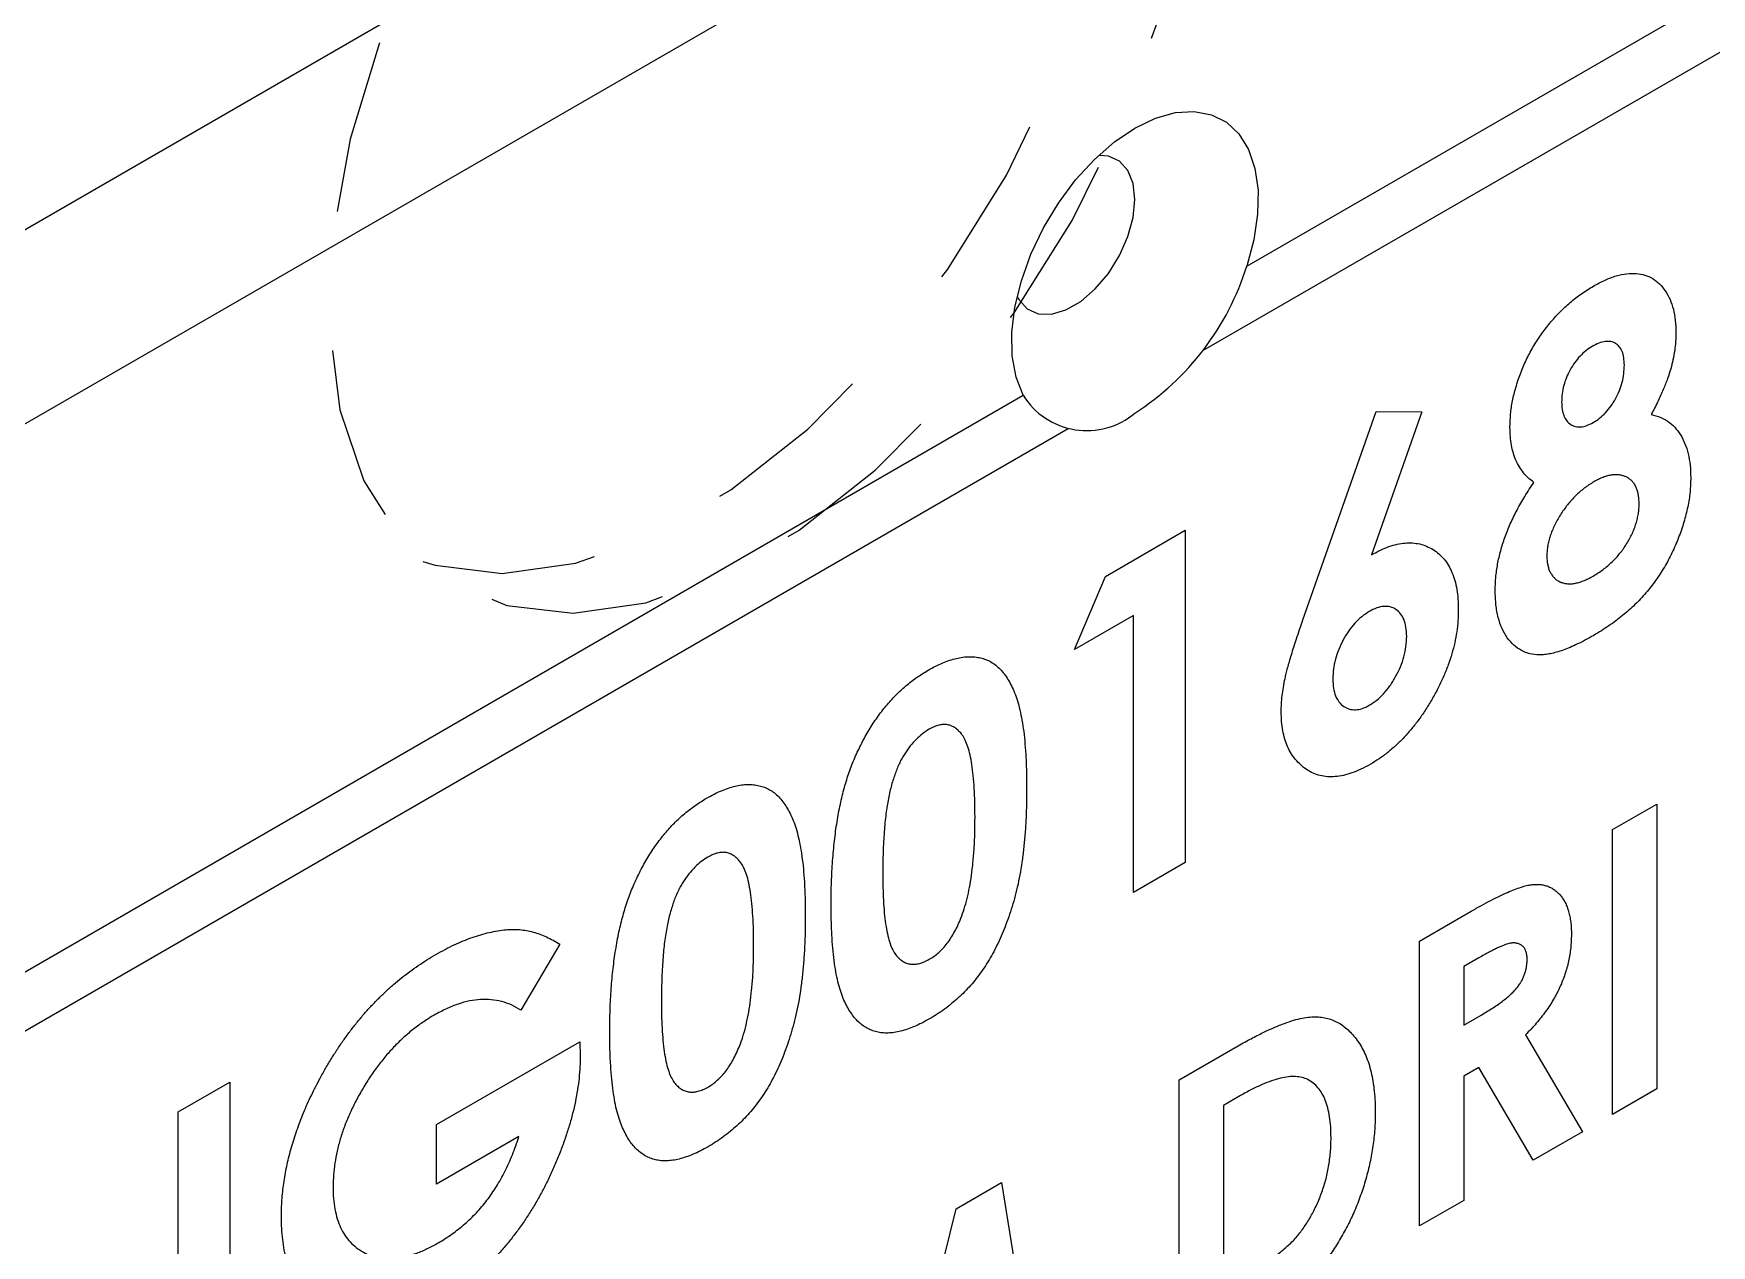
# Model space of a CAD drawing. Extents: x -3.1 to 19.9, y -9.6 to 0.
# Drawn here: x 12.28 to 13.483, y -7.677 to -6.809 of the extents above; entities that cross this region are included whole.
import ezdxf

# ---------------------------------------------------------------- set-up
doc = ezdxf.new("R2010")
doc.units = 0
doc.header["$LTSCALE"] = 0.5
doc.header["$MEASUREMENT"] = 0
doc.linetypes.add('HIDDEN', pattern=[0.375, 0.25, -0.125])
doc.layers.add('Housing', color=150, linetype='CONTINUOUS')
doc.layers.add('Jig', color=41, linetype='CONTINUOUS', lineweight=13)

msp = doc.modelspace()

# ---------------------------------------------------------------- linework, layer by layer
at = {"layer": 'Housing', "linetype": 'HIDDEN', "lineweight": 25, "transparency": 16777216, "flags": 128}
for points in [[(12.801451, -6.468119), (12.746245, -6.505727), (12.692812, -6.553601), (12.642872, -6.610203), (12.598028, -6.673714), (12.559723, -6.742092), (12.529187, -6.81314), (12.507401, -6.884574), (12.495067, -6.954098), (12.49258, -7.019477), (12.500021, -7.078611), (12.51715, -7.129598), (12.543416, -7.1708), (12.577976, -7.200893), (12.619719, -7.218909), (12.667302, -7.224269), (12.719197, -7.216802), (12.773736, -7.196746), (12.829166, -7.164747), (12.883705, -7.121833), (12.935601, -7.069384), (12.983184, -7.009085), (13.024927, -6.942874), (13.059487, -6.872879), (13.085753, -6.80135), (13.102882, -6.730586), (13.110323, -6.662862), (13.107836, -6.600354), (13.095501, -6.545071), (13.073716, -6.49879), (13.04318, -6.462998), (13.004875, -6.438847), (12.960031, -6.427111), (12.91009, -6.428169), (12.856658, -6.441987), (12.801451, -6.468119)], [(12.559567, -7.187169), (12.568383, -7.189887), (12.616371, -7.195809), (12.668833, -7.188575), (12.724039, -7.168424), (12.78017, -7.136021), (12.835376, -7.092432), (12.887838, -7.039095), (12.935826, -6.977767), (12.977758, -6.910471), (13.012253, -6.839423), (13.038174, -6.766966), (13.054666, -6.695488), (13.061186, -6.627345), (13.057519, -6.564782), (13.043786, -6.509862), (13.020438, -6.464395), (12.993376, -6.434115)]]:
    msp.add_lwpolyline(points, dxfattribs=at)
at = {"layer": 'Jig', "linetype": 'Continuous', "lineweight": 25, "transparency": 16777216}
for p, q in [((11.699824, -7.280965), (14.351475, -5.750199)), ((14.050398, -6.063426), (12.089289, -7.19555)), ((13.149949, -6.975724), (14.395669, -6.256586)), ((13.118501, -7.036162), (14.369775, -6.313816)), ((11.744018, -7.787351), (12.989738, -7.068212)), ((13.190197, -7.229023), (13.242583, -7.079893)), ((13.275345, -7.080158), (13.239402, -7.182488)), ((13.242583, -7.079893), (13.275345, -7.080158)), ((11.718125, -7.844582), (13.02201, -7.091865)), ((13.048697, -7.197928), (13.105917, -7.164895)), ((13.105917, -7.164895), (13.105917, -7.403053)), ((13.026594, -7.25038), (13.048697, -7.197928)), ((13.068899, -7.225958), (13.026594, -7.25038)), ((13.068899, -7.424423), (13.068899, -7.225958)), ((13.412065, -7.379419), (13.443794, -7.361102)), ((13.443794, -7.361102), (13.443794, -7.565237)), ((13.412065, -7.583554), (13.412065, -7.379419)), ((13.105917, -7.403053), (13.068899, -7.424423)), ((13.273817, -7.459228), (13.310787, -7.437885)), ((12.657701, -7.461525), (12.62969, -7.508657)), ((13.273817, -7.663363), (13.273817, -7.459228)), ((13.316346, -7.471315), (13.305546, -7.477551)), ((13.305546, -7.477551), (13.305546, -7.519424)), ((13.305546, -7.519424), (13.317905, -7.51229)), ((13.34974, -7.52638), (13.390535, -7.595983)), ((12.569165, -7.590781), (12.671996, -7.531418)), ((12.671996, -7.531418), (12.672285, -7.541413)), ((13.101573, -7.558662), (13.141553, -7.535582)), ((13.316311, -7.549849), (13.305546, -7.556064)), ((13.355264, -7.616344), (13.316311, -7.549849)), ((12.384078, -7.581604), (12.421096, -7.560234)), ((12.421096, -7.560234), (12.421096, -7.718338)), ((13.101573, -7.762797), (13.101573, -7.558662)), ((13.305546, -7.556064), (13.305546, -7.645046)), ((13.145413, -7.569993), (13.133302, -7.576985)), ((13.443794, -7.565237), (13.412065, -7.583554)), ((12.384078, -7.749631), (12.384078, -7.581604)), ((13.133302, -7.576985), (13.133302, -7.707841)), ((12.569165, -7.633527), (12.569165, -7.590781)), ((12.628368, -7.59935), (12.569165, -7.633527)), ((13.390535, -7.595983), (13.355264, -7.616344)), ((12.941617, -7.651003), (12.974231, -7.632175)), ((12.974231, -7.632175), (13.004119, -7.819056)), ((13.305546, -7.645046), (13.273817, -7.663363)), ((12.900999, -7.816838), (12.941617, -7.651003))]:
    msp.add_line(p, q, dxfattribs=at)
at = {"layer": 'Jig', "linetype": 'Continuous', "lineweight": 25, "transparency": 16777216, "flags": 128}
for points in [[(12.989738, -7.068212), (12.984636, -7.055155), (12.981913, -7.039967), (12.981644, -7.023073), (12.983837, -7.004944), (12.988431, -6.986086), (12.995297, -6.967025), (13.004243, -6.948294), (13.015021, -6.930415), (13.027329, -6.913888), (13.040824, -6.899173), (13.055128, -6.886681), (13.069844, -6.876762), (13.084559, -6.869691), (13.098863, -6.865667), (13.112358, -6.864801), (13.124666, -6.867119), (13.135444, -6.872554), (13.14439, -6.880955), (13.151256, -6.892089), (13.15585, -6.905643), (13.158043, -6.92124), (13.157774, -6.938445), (13.155051, -6.956777), (13.149949, -6.975724)], [(13.069844, -6.927804), (13.068559, -6.916332), (13.064781, -6.90701), (13.058729, -6.900379), (13.050755, -6.896824), (13.043823, -6.896306)], [(12.985368, -6.997565), (12.986517, -6.999624), (12.99257, -7.006255), (13.000544, -7.00981), (13.009978, -7.010081), (13.020322, -7.007054), (13.030976, -7.000903), (13.041321, -6.991987), (13.050755, -6.980824), (13.058729, -6.968062), (13.064781, -6.954443), (13.068559, -6.940759), (13.069844, -6.927804)]]:
    msp.add_lwpolyline(points, dxfattribs=at)
at = {"layer": 'Jig', "linetype": 'Continuous', "lineweight": 25, "transparency": 16777216}
for centre, radius, start, end in [((12.964742, -6.917753), 0.194068, 302.790589, 342.619388), ((13.035274, -7.039924), 0.053608, 211.849598, 310.154327)]:
    msp.add_arc(centre, radius, start, end, dxfattribs=at)
for points, knots in [([(13.398378, -6.989954), (13.401208, -6.988412), (13.406724, -6.985405), (13.414725, -6.982451), (13.422199, -6.980843), (13.429085, -6.980731), (13.435398, -6.981853), (13.441047, -6.984329), (13.445934, -6.988207), (13.450093, -6.993282), (13.453408, -6.999424), (13.455858, -7.006457), (13.457276, -7.014412), (13.457479, -7.020251), (13.457581, -7.023188)], [0, 0, 0, 0, 0.09122126, 0.17786236, 0.26133492, 0.3432146, 0.42406053, 0.5040249, 0.58504282, 0.66799337, 0.75166792, 0.83358738, 0.9162936, 1, 1, 1, 1]), ([(13.338597, -7.091208), (13.338679, -7.0881), (13.338842, -7.081969), (13.34028, -7.072309), (13.342668, -7.062541), (13.345917, -7.052741), (13.350042, -7.043071), (13.354944, -7.033706), (13.360691, -7.024844), (13.36707, -7.016404), (13.374112, -7.008555), (13.381751, -7.001498), (13.389895, -6.99512), (13.395508, -6.991702), (13.398378, -6.989954)], [0, 0, 0, 0, 0.08520463, 0.16810545, 0.24922673, 0.33067642, 0.41165723, 0.4910963, 0.5706292, 0.6517408, 0.7347942, 0.81958314, 0.90771732, 1, 1, 1, 1]), ([(13.397469, -7.033225), (13.395945, -7.03419), (13.392981, -7.036066), (13.38875, -7.039998), (13.384947, -7.04463), (13.381658, -7.049882), (13.378961, -7.055508), (13.376978, -7.06133), (13.375803, -7.067237), (13.375678, -7.07097), (13.375614, -7.072892)], [0, 0, 0, 0, 0.1272624, 0.24755348, 0.36617764, 0.48865601, 0.61194461, 0.73509855, 0.86364793, 1, 1, 1, 1]), ([(13.420564, -7.046609), (13.420482, -7.044773), (13.420322, -7.041223), (13.419179, -7.036654), (13.417079, -7.033261), (13.41432, -7.030811), (13.410861, -7.029547), (13.406845, -7.029467), (13.402303, -7.030699), (13.399115, -7.032365), (13.397469, -7.033225)], [0, 0, 0, 0, 0.133238821, 0.257679198, 0.377944942, 0.498835338, 0.619558077, 0.739823821, 0.865640054, 1, 1, 1, 1]), ([(13.457581, -7.023188), (13.457532, -7.025334), (13.457435, -7.029546), (13.45672, -7.036081), (13.455516, -7.04265), (13.453837, -7.049388), (13.451503, -7.056554), (13.448345, -7.064359), (13.444503, -7.072969), (13.441485, -7.078895), (13.439899, -7.08201)], [0, 0, 0, 0, 0.1175933, 0.23076806, 0.342388033, 0.452438344, 0.568229892, 0.69774451, 0.84108895, 1, 1, 1, 1]), ([(13.398172, -7.087779), (13.399738, -7.086794), (13.402789, -7.084875), (13.407125, -7.080826), (13.411032, -7.0761), (13.414378, -7.070674), (13.417149, -7.064843), (13.419167, -7.058764), (13.420328, -7.052588), (13.420484, -7.048651), (13.420564, -7.046609)], [0, 0, 0, 0, 0.12610048, 0.2456674, 0.36259581, 0.48306358, 0.60689482, 0.73119913, 0.86060741, 1, 1, 1, 1]), ([(13.375614, -7.072892), (13.375693, -7.074747), (13.375848, -7.078369), (13.377063, -7.082997), (13.379134, -7.086631), (13.381978, -7.089219), (13.385434, -7.090679), (13.389303, -7.091084), (13.393629, -7.090093), (13.396635, -7.088562), (13.398172, -7.087779)], [0, 0, 0, 0, 0.13389813, 0.26144901, 0.38530444, 0.51157247, 0.63635321, 0.75540043, 0.87493245, 1, 1, 1, 1]), ([(13.439899, -7.08201), (13.442062, -7.082546), (13.446342, -7.083607), (13.451996, -7.086671), (13.456865, -7.090919), (13.4609, -7.096337), (13.464132, -7.102715), (13.466446, -7.110032), (13.467916, -7.118169), (13.468077, -7.124194), (13.468158, -7.12724)], [0, 0, 0, 0, 0.12671711, 0.25082509, 0.37430673, 0.49874666, 0.62347265, 0.74736988, 0.87228966, 1, 1, 1, 1]), ([(13.355742, -7.130593), (13.354377, -7.129563), (13.35169, -7.127535), (13.348213, -7.123783), (13.345284, -7.119536), (13.342797, -7.114903), (13.340959, -7.109661), (13.339568, -7.104025), (13.338782, -7.097838), (13.338659, -7.093433), (13.338597, -7.091208)], [0, 0, 0, 0, 0.13269116, 0.26122893, 0.38661589, 0.50949984, 0.63104806, 0.75300107, 0.87524103, 1, 1, 1, 1]), ([(13.328021, -7.208139), (13.328112, -7.205028), (13.328293, -7.198912), (13.329585, -7.189358), (13.3318, -7.179728), (13.334839, -7.170021), (13.338759, -7.160204), (13.343581, -7.15032), (13.349245, -7.140338), (13.353541, -7.133895), (13.355742, -7.130593)], [0, 0, 0, 0, 0.12727632, 0.25011337, 0.37049227, 0.48990124, 0.61100565, 0.73597605, 0.86467599, 1, 1, 1, 1]), ([(13.398668, -7.130239), (13.397509, -7.13093), (13.395227, -7.132291), (13.391871, -7.134734), (13.38865, -7.137345), (13.38557, -7.140161), (13.382644, -7.143265), (13.379849, -7.146584), (13.377194, -7.15013), (13.374718, -7.153844), (13.37248, -7.157644), (13.370463, -7.161424), (13.368814, -7.165167), (13.367441, -7.168833), (13.366338, -7.172449), (13.365609, -7.176003), (13.365139, -7.17952), (13.365072, -7.18177), (13.365038, -7.182905)], [0, 0, 0, 0, 0.07059879, 0.13914933, 0.20602773, 0.27087091, 0.33451161, 0.39913683, 0.46343372, 0.52797155, 0.59212565, 0.65344027, 0.71261783, 0.77013285, 0.82660189, 0.88325179, 0.94110925, 1, 1, 1, 1]), ([(13.468158, -7.12724), (13.46806, -7.130645), (13.467866, -7.137399), (13.466149, -7.148131), (13.463392, -7.15908), (13.459625, -7.170127), (13.454902, -7.180963), (13.449396, -7.191321), (13.443101, -7.201017), (13.437241, -7.208513), (13.432197, -7.214157), (13.428126, -7.218256), (13.423827, -7.222277), (13.419271, -7.226137), (13.414456, -7.229876), (13.409391, -7.233434), (13.404072, -7.236966), (13.400445, -7.239108), (13.398585, -7.240206)], [0, 0, 0, 0, 0.08210496, 0.16284464, 0.24281017, 0.32413617, 0.40455175, 0.48193918, 0.55868344, 0.63591527, 0.67554417, 0.71642147, 0.75888297, 0.80299093, 0.84892538, 0.89723345, 0.94730608, 1, 1, 1, 1]), ([(13.43114, -7.145699), (13.431103, -7.144527), (13.431029, -7.142236), (13.430624, -7.139023), (13.429866, -7.136194), (13.428874, -7.133603), (13.427554, -7.13137), (13.425916, -7.129496), (13.424051, -7.127858), (13.421872, -7.126628), (13.419489, -7.125729), (13.416952, -7.125166), (13.41427, -7.124997), (13.411436, -7.125231), (13.408438, -7.125921), (13.4053, -7.126981), (13.402026, -7.128366), (13.399798, -7.129609), (13.398668, -7.130239)], [0, 0, 0, 0, 0.06323176, 0.12359618, 0.18363093, 0.24196511, 0.30145429, 0.36099707, 0.42147879, 0.48458151, 0.54796442, 0.61031572, 0.67287131, 0.73510884, 0.79849174, 0.86387821, 0.93091854, 1, 1, 1, 1]), ([(13.398213, -7.197674), (13.39944, -7.19694), (13.40183, -7.19551), (13.405324, -7.193051), (13.408629, -7.190441), (13.411741, -7.187641), (13.414671, -7.184664), (13.417381, -7.181464), (13.419931, -7.178137), (13.422241, -7.174637), (13.42435, -7.171059), (13.426167, -7.167422), (13.427712, -7.1638), (13.428958, -7.160177), (13.429964, -7.156534), (13.430654, -7.152884), (13.431082, -7.149231), (13.431121, -7.146889), (13.43114, -7.145699)], [0, 0, 0, 0, 0.07504409, 0.14623716, 0.21482906, 0.28046339, 0.34368937, 0.40625481, 0.46726865, 0.52780926, 0.58799694, 0.64669723, 0.70396455, 0.76049548, 0.81809665, 0.87716479, 0.93758798, 1, 1, 1, 1]), ([(13.239402, -7.182488), (13.241526, -7.181326), (13.245708, -7.179036), (13.251862, -7.176494), (13.257745, -7.174845), (13.263417, -7.173887), (13.268808, -7.173885), (13.274005, -7.174584), (13.278874, -7.176286), (13.283527, -7.1786), (13.287757, -7.181696), (13.291432, -7.185526), (13.294634, -7.189897), (13.297124, -7.195086), (13.299132, -7.200851), (13.300581, -7.207263), (13.301408, -7.214381), (13.301522, -7.219475), (13.30158, -7.222068)], [0, 0, 0, 0, 0.06332879, 0.12473644, 0.18491575, 0.24430041, 0.30382557, 0.364353, 0.42607314, 0.48972091, 0.55375593, 0.61645806, 0.67831886, 0.74030094, 0.80265626, 0.86673212, 0.93215674, 1, 1, 1, 1]), ([(13.365038, -7.182905), (13.365054, -7.184059), (13.365086, -7.186348), (13.365572, -7.189435), (13.36627, -7.192279), (13.367251, -7.19481), (13.368564, -7.196998), (13.370131, -7.198916), (13.372007, -7.200511), (13.374141, -7.201801), (13.376531, -7.202696), (13.379106, -7.203213), (13.381834, -7.203406), (13.384795, -7.202969), (13.38788, -7.202353), (13.391171, -7.201159), (13.394634, -7.199681), (13.397, -7.198354), (13.398213, -7.197674)], [0, 0, 0, 0, 0.06086358, 0.12071539, 0.17829799, 0.23601903, 0.29302022, 0.35148191, 0.41132792, 0.47318112, 0.53589782, 0.59828168, 0.66090979, 0.72448916, 0.7890434, 0.85700676, 0.92664949, 1, 1, 1, 1]), ([(13.398585, -7.240206), (13.396601, -7.24132), (13.392728, -7.243495), (13.387074, -7.246392), (13.381741, -7.248795), (13.376717, -7.250805), (13.372007, -7.252346), (13.367611, -7.253389), (13.363519, -7.254051), (13.35851, -7.254353), (13.352786, -7.253613), (13.346598, -7.251262), (13.341168, -7.247342), (13.336446, -7.24208), (13.332725, -7.235356), (13.329957, -7.227476), (13.328318, -7.218363), (13.328121, -7.211588), (13.328021, -7.208139)], [0, 0, 0, 0, 0.05543529, 0.10825419, 0.15819574, 0.20533733, 0.25025674, 0.29276332, 0.33330786, 0.37172304, 0.44598168, 0.52004856, 0.59554565, 0.67368749, 0.75338446, 0.83334864, 0.91517787, 1, 1, 1, 1]), ([(13.237626, -7.223207), (13.235849, -7.224326), (13.232374, -7.226517), (13.227432, -7.231298), (13.222925, -7.236924), (13.21902, -7.243391), (13.215753, -7.25031), (13.213352, -7.257438), (13.211908, -7.264645), (13.211758, -7.269187), (13.21168, -7.271532)], [0, 0, 0, 0, 0.12271805, 0.24014312, 0.35736238, 0.48167385, 0.60786583, 0.73295548, 0.86214446, 1, 1, 1, 1]), ([(13.264562, -7.241004), (13.264465, -7.238761), (13.264278, -7.234417), (13.262869, -7.228828), (13.260354, -7.22456), (13.257013, -7.221436), (13.252973, -7.219559), (13.248287, -7.219234), (13.243119, -7.220317), (13.239483, -7.222229), (13.237626, -7.223207)], [0, 0, 0, 0, 0.13540375, 0.26222517, 0.38584907, 0.51085736, 0.63497746, 0.75329908, 0.87393204, 1, 1, 1, 1]), ([(13.30158, -7.222068), (13.301525, -7.224631), (13.301418, -7.229697), (13.300529, -7.23756), (13.299094, -7.245441), (13.297042, -7.253366), (13.294434, -7.261332), (13.291245, -7.26935), (13.287448, -7.277391), (13.283141, -7.285365), (13.278433, -7.293086), (13.27347, -7.300397), (13.268211, -7.307106), (13.262754, -7.313358), (13.257, -7.318994), (13.251035, -7.324185), (13.244813, -7.328786), (13.240589, -7.331351), (13.238452, -7.332649)], [0, 0, 0, 0, 0.06562093, 0.12970443, 0.19200841, 0.25316538, 0.31459001, 0.37653277, 0.4392867, 0.50379853, 0.568284, 0.63062889, 0.69151284, 0.75199759, 0.81237685, 0.8735769, 0.93602668, 1, 1, 1, 1]), ([(13.174663, -7.295001), (13.174691, -7.293122), (13.174748, -7.289354), (13.17532, -7.283431), (13.176189, -7.277321), (13.177196, -7.272008), (13.178233, -7.267408), (13.179277, -7.263419), (13.18057, -7.258914), (13.182049, -7.253921), (13.183759, -7.248417), (13.185693, -7.242421), (13.187853, -7.235893), (13.189394, -7.231376), (13.190197, -7.229023)], [0, 0, 0, 0, 0.09253783, 0.18559077, 0.27955248, 0.3756023, 0.42761672, 0.48711687, 0.55419893, 0.62862399, 0.70968756, 0.79918074, 0.89535733, 1, 1, 1, 1]), ([(13.23775, -7.290308), (13.239537, -7.289155), (13.243044, -7.286894), (13.248102, -7.282132), (13.252722, -7.276386), (13.256808, -7.269807), (13.260317, -7.262739), (13.262745, -7.25543), (13.264313, -7.248045), (13.264477, -7.243404), (13.264562, -7.241004)], [0, 0, 0, 0, 0.12115224, 0.23760059, 0.35605249, 0.48052497, 0.60763861, 0.73342993, 0.86218161, 1, 1, 1, 1]), ([(12.921532, -7.265231), (12.923324, -7.264228), (12.926847, -7.262254), (12.932036, -7.259913), (12.937034, -7.258016), (12.941862, -7.256607), (12.946483, -7.255763), (12.950933, -7.255378), (12.955157, -7.255596), (12.959211, -7.256258), (12.963091, -7.257416), (12.966706, -7.259203), (12.97012, -7.261493), (12.97326, -7.264392), (12.976197, -7.267817), (12.978919, -7.271775), (12.981406, -7.276304), (12.983686, -7.2814), (12.985725, -7.287179), (12.987443, -7.293766), (12.988916, -7.301118), (12.990159, -7.309249), (12.991099, -7.318211), (12.991732, -7.328), (12.992167, -7.338535), (12.992202, -7.345914), (12.99222, -7.349705)], [0, 0, 0, 0, 0.03663489, 0.07203398, 0.10662597, 0.14030569, 0.17361947, 0.20642567, 0.23906701, 0.27188288, 0.30483989, 0.33852903, 0.37261619, 0.40754825, 0.44371891, 0.48131151, 0.520113, 0.5609129, 0.6040246, 0.65007456, 0.69957223, 0.75236254, 0.80878872, 0.86895421, 0.93267472, 1, 1, 1, 1]), ([(12.869022, -7.327939), (12.870623, -7.324438), (12.873754, -7.317594), (12.879229, -7.307821), (12.885111, -7.29877), (12.89152, -7.2905), (12.898357, -7.282949), (12.905678, -7.276177), (12.913458, -7.270203), (12.918801, -7.266913), (12.921532, -7.265231)], [0, 0, 0, 0, 0.13231403, 0.25870001, 0.38091182, 0.50053487, 0.62092262, 0.74237577, 0.86828083, 1, 1, 1, 1]), ([(13.21168, -7.271532), (13.211772, -7.27378), (13.21195, -7.278153), (13.213449, -7.283722), (13.215902, -7.288178), (13.219343, -7.291292), (13.223382, -7.293194), (13.227862, -7.293739), (13.232706, -7.292866), (13.236057, -7.291166), (13.23775, -7.290308)], [0, 0, 0, 0, 0.137284992, 0.267028487, 0.39492564, 0.524334762, 0.650812526, 0.769267467, 0.883434684, 1, 1, 1, 1]), ([(13.238452, -7.332649), (13.236217, -7.333886), (13.231822, -7.336319), (13.225392, -7.338872), (13.219225, -7.340688), (13.213355, -7.341584), (13.207747, -7.341649), (13.202466, -7.340772), (13.197468, -7.339022), (13.192806, -7.336472), (13.188606, -7.333155), (13.18486, -7.329357), (13.18169, -7.324997), (13.179125, -7.320066), (13.177123, -7.314607), (13.175731, -7.308582), (13.174823, -7.302081), (13.174717, -7.297375), (13.174663, -7.295001)], [0, 0, 0, 0, 0.06648594, 0.1307356, 0.19328684, 0.25529143, 0.3165376, 0.37886671, 0.44187721, 0.50711749, 0.57227139, 0.63542713, 0.69681725, 0.75735663, 0.81726512, 0.8771343, 0.93801982, 1, 1, 1, 1]), ([(12.922441, -7.307453), (12.920821, -7.308477), (12.917646, -7.310484), (12.913038, -7.314619), (12.908693, -7.319407), (12.905387, -7.324057), (12.902913, -7.328114), (12.901185, -7.331491), (12.899518, -7.335108), (12.898046, -7.339008), (12.896655, -7.343147), (12.895297, -7.347569), (12.894183, -7.35224), (12.893089, -7.357222), (12.89213, -7.362567), (12.891327, -7.368304), (12.890609, -7.374507), (12.890109, -7.381104), (12.889642, -7.388195), (12.889308, -7.395737), (12.889168, -7.403693), (12.889124, -7.409142), (12.889101, -7.411954)], [0, 0, 0, 0, 0.0538337, 0.10554263, 0.15805417, 0.21198734, 0.24020689, 0.26979351, 0.3013431, 0.33460806, 0.37028444, 0.40808884, 0.44868135, 0.4920693, 0.53866416, 0.59037105, 0.64638778, 0.70719538, 0.77294677, 0.8436426, 0.91930836, 1, 1, 1, 1]), ([(12.955203, -7.371075), (12.955189, -7.367329), (12.955163, -7.360118), (12.954683, -7.350022), (12.954014, -7.340934), (12.953035, -7.332945), (12.951776, -7.326018), (12.950225, -7.320159), (12.948395, -7.315347), (12.946226, -7.311624), (12.943823, -7.308782), (12.941272, -7.306627), (12.938563, -7.305093), (12.9357, -7.304168), (12.932616, -7.303978), (12.929371, -7.30446), (12.925957, -7.305589), (12.923629, -7.306823), (12.922441, -7.307453)], [0, 0, 0, 0, 0.112114796, 0.215801843, 0.310202692, 0.395992925, 0.473410231, 0.54277842, 0.604548022, 0.659357266, 0.708764362, 0.755355506, 0.798686994, 0.840016839, 0.880203447, 0.919733348, 0.959048606, 1, 1, 1, 1]), ([(12.852083, -7.432847), (12.852119, -7.427545), (12.852187, -7.417315), (12.85305, -7.402093), (12.854318, -7.387753), (12.85618, -7.374207), (12.858482, -7.361497), (12.861429, -7.34958), (12.864785, -7.338451), (12.867645, -7.331356), (12.869022, -7.327939)], [0, 0, 0, 0, 0.16107112, 0.31078881, 0.44990382, 0.57837632, 0.69661721, 0.80598732, 0.9065617, 1, 1, 1, 1]), ([(12.762886, -7.356816), (12.764678, -7.355812), (12.768201, -7.353839), (12.77339, -7.351497), (12.778389, -7.3496), (12.783216, -7.348191), (12.787838, -7.347347), (12.792287, -7.346962), (12.796512, -7.347181), (12.800565, -7.347842), (12.804445, -7.349), (12.80806, -7.350787), (12.811474, -7.353077), (12.814615, -7.355976), (12.817551, -7.359401), (12.820273, -7.363359), (12.82276, -7.367888), (12.82504, -7.372985), (12.827079, -7.378763), (12.828797, -7.38535), (12.83027, -7.392703), (12.831513, -7.400833), (12.832453, -7.409795), (12.833086, -7.419585), (12.833521, -7.43012), (12.833556, -7.437498), (12.833575, -7.441289)], [0, 0, 0, 0, 0.03663489, 0.07203398, 0.10662597, 0.14030569, 0.17361947, 0.20642567, 0.23906701, 0.27188288, 0.30483989, 0.33852903, 0.37261619, 0.40754825, 0.44371891, 0.48131151, 0.520113, 0.5609129, 0.6040246, 0.65007456, 0.69957223, 0.75236254, 0.80878872, 0.86895421, 0.93267472, 1, 1, 1, 1]), ([(12.710376, -7.419523), (12.711978, -7.416022), (12.715109, -7.409178), (12.720583, -7.399405), (12.726465, -7.390354), (12.732875, -7.382084), (12.739711, -7.374533), (12.747033, -7.367761), (12.754812, -7.361787), (12.760155, -7.358498), (12.762886, -7.356816)], [0, 0, 0, 0, 0.13231403, 0.25870001, 0.38091182, 0.50053487, 0.62092262, 0.74237577, 0.86828083, 1, 1, 1, 1]), ([(12.99222, -7.349705), (12.992201, -7.353565), (12.992162, -7.361066), (12.99175, -7.372188), (12.99104, -7.382827), (12.990125, -7.392928), (12.988871, -7.402561), (12.987403, -7.41168), (12.985659, -7.420317), (12.983553, -7.428503), (12.981286, -7.436235), (12.978792, -7.443629), (12.976114, -7.450675), (12.973313, -7.457421), (12.970236, -7.463805), (12.967032, -7.469897), (12.963563, -7.475615), (12.959973, -7.481067), (12.956133, -7.486205), (12.95208, -7.491099), (12.947743, -7.495675), (12.943202, -7.500099), (12.938378, -7.504177), (12.933348, -7.508107), (12.928056, -7.51173), (12.924453, -7.51388), (12.922606, -7.514982)], [0, 0, 0, 0, 0.06849087, 0.13307654, 0.19382899, 0.25108286, 0.30440084, 0.35440834, 0.40129478, 0.44470068, 0.48569249, 0.52467648, 0.56230676, 0.59794658, 0.63247355, 0.66575204, 0.6979853, 0.72958622, 0.7608252, 0.79235508, 0.8243126, 0.85715627, 0.89092689, 0.92596044, 0.96206132, 1, 1, 1, 1]), ([(12.94504, -7.442922), (12.945874, -7.440678), (12.947623, -7.435975), (12.949647, -7.428573), (12.951351, -7.420559), (12.952817, -7.411863), (12.95382, -7.402585), (12.954684, -7.392593), (12.9551, -7.382016), (12.955168, -7.374816), (12.955203, -7.371075)], [0, 0, 0, 0, 0.08887073, 0.18635472, 0.29407765, 0.41223653, 0.54177814, 0.68270261, 0.83509635, 1, 1, 1, 1]), ([(12.763795, -7.399037), (12.762176, -7.400061), (12.759, -7.402068), (12.754392, -7.406204), (12.750047, -7.410991), (12.746742, -7.415641), (12.744268, -7.419698), (12.742539, -7.423075), (12.740872, -7.426692), (12.7394, -7.430593), (12.73801, -7.434731), (12.736651, -7.439153), (12.735537, -7.443824), (12.734443, -7.448806), (12.733484, -7.454151), (12.732681, -7.459888), (12.731964, -7.466091), (12.731463, -7.472688), (12.730997, -7.479779), (12.730662, -7.487321), (12.730522, -7.495277), (12.730478, -7.500726), (12.730455, -7.503538)], [0, 0, 0, 0, 0.0538337, 0.10554263, 0.15805417, 0.21198734, 0.24020689, 0.26979351, 0.3013431, 0.33460806, 0.37028444, 0.40808884, 0.44868135, 0.4920693, 0.53866416, 0.59037105, 0.64638778, 0.70719538, 0.77294677, 0.8436426, 0.91930836, 1, 1, 1, 1]), ([(12.796557, -7.462659), (12.796544, -7.458913), (12.796518, -7.451702), (12.796037, -7.441607), (12.795368, -7.432519), (12.79439, -7.42453), (12.793131, -7.417602), (12.791579, -7.411743), (12.78975, -7.406931), (12.78758, -7.403208), (12.785177, -7.400366), (12.782627, -7.398211), (12.779917, -7.396677), (12.777054, -7.395752), (12.77397, -7.395562), (12.770725, -7.396044), (12.767312, -7.397173), (12.764983, -7.398407), (12.763795, -7.399037)], [0, 0, 0, 0, 0.112114796, 0.215801843, 0.310202692, 0.395992925, 0.473410231, 0.54277842, 0.604548022, 0.659357266, 0.708764362, 0.755355506, 0.798686994, 0.840016839, 0.880203447, 0.919733348, 0.959048606, 1, 1, 1, 1]), ([(12.889101, -7.411954), (12.889138, -7.415558), (12.889211, -7.42247), (12.88959, -7.43225), (12.89035, -7.440911), (12.891295, -7.448628), (12.892623, -7.455233), (12.894151, -7.460901), (12.896038, -7.465458), (12.898218, -7.469021), (12.900633, -7.47173), (12.903254, -7.473703), (12.905993, -7.475142), (12.908935, -7.475897), (12.912072, -7.475965), (12.915379, -7.475408), (12.918858, -7.474228), (12.92124, -7.472967), (12.922441, -7.472331)], [0, 0, 0, 0, 0.11073428, 0.21234119, 0.30550213, 0.38983484, 0.46669046, 0.53526185, 0.59676291, 0.65106572, 0.70103555, 0.74786027, 0.7918334, 0.83428401, 0.87533389, 0.91603475, 0.95765228, 1, 1, 1, 1]), ([(13.310787, -7.437885), (13.31323, -7.436485), (13.31793, -7.433791), (13.324707, -7.430182), (13.330933, -7.427011), (13.336617, -7.424376), (13.341756, -7.422265), (13.346355, -7.420618), (13.350415, -7.419424), (13.353969, -7.418805), (13.357177, -7.418569), (13.360167, -7.4187), (13.363005, -7.419139), (13.365673, -7.41995), (13.368193, -7.42108), (13.370571, -7.422527), (13.372772, -7.424334), (13.374783, -7.426491), (13.376616, -7.428924), (13.378235, -7.431656), (13.379553, -7.434743), (13.380717, -7.438043), (13.381555, -7.441711), (13.382138, -7.445668), (13.382565, -7.44987), (13.38259, -7.452878), (13.382602, -7.454413)], [0, 0, 0, 0, 0.072889027, 0.14018613, 0.202277434, 0.258895132, 0.310482942, 0.357095244, 0.398513567, 0.435037511, 0.469251486, 0.502805028, 0.536210446, 0.56937936, 0.602801475, 0.636665798, 0.670928657, 0.705803, 0.741189061, 0.776304311, 0.812004301, 0.847968976, 0.884521761, 0.921974159, 0.960198176, 1, 1, 1, 1]), ([(12.693438, -7.524431), (12.693473, -7.519129), (12.693541, -7.508899), (12.694405, -7.493678), (12.695672, -7.479337), (12.697534, -7.465791), (12.699836, -7.453081), (12.702784, -7.441164), (12.706139, -7.430036), (12.708999, -7.42294), (12.710376, -7.419523)], [0, 0, 0, 0, 0.16107112, 0.31078881, 0.44990382, 0.57837632, 0.69661721, 0.80598732, 0.9065617, 1, 1, 1, 1]), ([(12.833575, -7.441289), (12.833555, -7.445149), (12.833517, -7.45265), (12.833104, -7.463773), (12.832394, -7.474411), (12.831479, -7.484512), (12.830226, -7.494146), (12.828757, -7.503264), (12.827013, -7.511901), (12.824907, -7.520087), (12.82264, -7.527819), (12.820146, -7.535213), (12.817468, -7.542259), (12.814667, -7.549006), (12.81159, -7.555389), (12.808387, -7.561481), (12.804917, -7.567199), (12.801328, -7.572651), (12.797487, -7.577789), (12.793434, -7.582683), (12.789098, -7.587259), (12.784556, -7.591683), (12.779732, -7.595762), (12.774702, -7.599692), (12.76941, -7.603314), (12.765807, -7.605465), (12.763961, -7.606567)], [0, 0, 0, 0, 0.06849087, 0.13307654, 0.19382899, 0.25108286, 0.30440084, 0.35440834, 0.40129478, 0.44470068, 0.48569249, 0.52467648, 0.56230676, 0.59794658, 0.63247355, 0.66575204, 0.6979853, 0.72958622, 0.7608252, 0.79235508, 0.8243126, 0.85715627, 0.89092689, 0.92596044, 0.96206132, 1, 1, 1, 1]), ([(12.922606, -7.514982), (12.92076, -7.516011), (12.917143, -7.518027), (12.911837, -7.52053), (12.90678, -7.522414), (12.901918, -7.523921), (12.897284, -7.524808), (12.892856, -7.52523), (12.888668, -7.52511), (12.884708, -7.524468), (12.880989, -7.523257), (12.877455, -7.521547), (12.874113, -7.519341), (12.871013, -7.516565), (12.868105, -7.513308), (12.86542, -7.509498), (12.862958, -7.50514), (12.860644, -7.500271), (12.858632, -7.494667), (12.856843, -7.488315), (12.855376, -7.481095), (12.854197, -7.47303), (12.853256, -7.464167), (12.852555, -7.4545), (12.852141, -7.443998), (12.852103, -7.436637), (12.852083, -7.432847)], [0, 0, 0, 0, 0.038217338, 0.074867203, 0.110158082, 0.144453927, 0.178079726, 0.211170773, 0.243687054, 0.275871733, 0.308375516, 0.341263325, 0.375150339, 0.409655261, 0.445157367, 0.482073467, 0.520575756, 0.560553681, 0.603107575, 0.64868871, 0.697947678, 0.750767767, 0.807309402, 0.867655571, 0.931861222, 1, 1, 1, 1]), ([(12.922441, -7.472331), (12.923601, -7.471622), (12.925873, -7.470233), (12.929185, -7.467525), (12.932318, -7.464423), (12.935261, -7.460893), (12.938025, -7.456969), (12.940597, -7.452649), (12.942956, -7.447916), (12.944331, -7.44462), (12.94504, -7.442922)], [0, 0, 0, 0, 0.12403543, 0.24284595, 0.36034168, 0.47904243, 0.59933411, 0.72548848, 0.85854943, 1, 1, 1, 1]), ([(12.568711, -7.468911), (12.570929, -7.46767), (12.575342, -7.465201), (12.581903, -7.461957), (12.588373, -7.459061), (12.594725, -7.456652), (12.60098, -7.454594), (12.607105, -7.453046), (12.61314, -7.451821), (12.61707, -7.451354), (12.619031, -7.451121)], [0, 0, 0, 0, 0.128975696, 0.256614277, 0.382374861, 0.507450208, 0.631231806, 0.754220715, 0.877300848, 1, 1, 1, 1]), ([(12.619031, -7.451121), (12.620681, -7.450999), (12.624038, -7.450751), (12.628922, -7.451024), (12.633818, -7.451626), (12.638673, -7.452713), (12.643479, -7.454282), (12.648288, -7.456235), (12.653049, -7.458656), (12.65613, -7.460556), (12.657701, -7.461525)], [0, 0, 0, 0, 0.111799019, 0.227396112, 0.345656643, 0.467399844, 0.594208014, 0.72467753, 0.85964712, 1, 1, 1, 1]), ([(13.382602, -7.454413), (13.38257, -7.456041), (13.382506, -7.459233), (13.382162, -7.464066), (13.381535, -7.468863), (13.380584, -7.473633), (13.379491, -7.478323), (13.378037, -7.482986), (13.376397, -7.487577), (13.374448, -7.492113), (13.37231, -7.496603), (13.369824, -7.501014), (13.36715, -7.505411), (13.364138, -7.509704), (13.360922, -7.513989), (13.357436, -7.518201), (13.353705, -7.522382), (13.351081, -7.525028), (13.34974, -7.52638)], [0, 0, 0, 0, 0.06874126, 0.13478909, 0.19853605, 0.26038565, 0.32096158, 0.37990385, 0.43850294, 0.49615434, 0.55426548, 0.61274876, 0.67251344, 0.7336464, 0.79678962, 0.8619357, 0.92939773, 1, 1, 1, 1]), ([(12.786394, -7.534506), (12.787228, -7.532263), (12.788977, -7.527559), (12.791001, -7.520157), (12.792705, -7.512143), (12.794171, -7.503447), (12.795174, -7.494169), (12.796038, -7.484177), (12.796454, -7.473601), (12.796522, -7.466401), (12.796557, -7.462659)], [0, 0, 0, 0, 0.08887073, 0.18635472, 0.29407765, 0.41223653, 0.54177814, 0.68270261, 0.83509635, 1, 1, 1, 1]), ([(13.350873, -7.472239), (13.350837, -7.471178), (13.350766, -7.469093), (13.350065, -7.466439), (13.348948, -7.464252), (13.347418, -7.462544), (13.34549, -7.461385), (13.343278, -7.46066), (13.340734, -7.460545), (13.338378, -7.460861), (13.336235, -7.461473), (13.3343, -7.462124), (13.33206, -7.463087), (13.329513, -7.464208), (13.326665, -7.465625), (13.323501, -7.467286), (13.320029, -7.469222), (13.317609, -7.470598), (13.316346, -7.471315)], [0, 0, 0, 0, 0.06376896, 0.1252623, 0.18541358, 0.24680676, 0.30942239, 0.37253268, 0.43773325, 0.50574952, 0.54401326, 0.5883696, 0.64038902, 0.6978974, 0.76327162, 0.8349786, 0.91387366, 1, 1, 1, 1]), ([(12.485174, -7.558785), (12.48652, -7.556303), (12.489193, -7.551377), (12.493465, -7.544209), (12.497846, -7.53726), (12.502396, -7.53059), (12.507091, -7.524123), (12.511944, -7.517922), (12.516931, -7.511893), (12.52209, -7.506175), (12.527393, -7.500657), (12.532866, -7.495419), (12.538466, -7.490345), (12.544243, -7.48561), (12.550138, -7.48104), (12.556195, -7.476762), (12.562395, -7.47261), (12.566589, -7.470154), (12.568711, -7.468911)], [0, 0, 0, 0, 0.06378691, 0.12661606, 0.18834272, 0.24947905, 0.30986417, 0.37065629, 0.43067516, 0.49127768, 0.55187382, 0.6130655, 0.67516702, 0.73770458, 0.8014733, 0.8661156, 0.93226038, 1, 1, 1, 1]), ([(13.317905, -7.51229), (13.319416, -7.511398), (13.322309, -7.50969), (13.326469, -7.507114), (13.330248, -7.504512), (13.333662, -7.50201), (13.336727, -7.499627), (13.339416, -7.497195), (13.341771, -7.494894), (13.343764, -7.492572), (13.345466, -7.490258), (13.346936, -7.487897), (13.348152, -7.485444), (13.349153, -7.482926), (13.349932, -7.480328), (13.3505, -7.477667), (13.350818, -7.47494), (13.350854, -7.473164), (13.350873, -7.472239)], [0, 0, 0, 0, 0.10554, 0.20208642, 0.2906849, 0.37055261, 0.44267026, 0.50767493, 0.5655732, 0.61645467, 0.66333136, 0.70886202, 0.7534118, 0.79851501, 0.84506432, 0.89387312, 0.94470781, 1, 1, 1, 1]), ([(12.62969, -7.508657), (12.627472, -7.507374), (12.623121, -7.504855), (12.616005, -7.502415), (12.608634, -7.501102), (12.600986, -7.50094), (12.593048, -7.501971), (12.584838, -7.504171), (12.57634, -7.50757), (12.570588, -7.51068), (12.567678, -7.512253)], [0, 0, 0, 0, 0.13444697, 0.26380716, 0.38924124, 0.51149641, 0.63242722, 0.75343872, 0.87525975, 1, 1, 1, 1]), ([(12.730455, -7.503538), (12.730493, -7.507143), (12.730565, -7.514054), (12.730944, -7.523834), (12.731704, -7.532496), (12.73265, -7.540212), (12.733978, -7.546817), (12.735505, -7.552486), (12.737392, -7.557042), (12.739572, -7.560606), (12.741987, -7.563314), (12.744609, -7.565288), (12.747347, -7.566726), (12.750289, -7.567481), (12.753426, -7.567549), (12.756733, -7.566992), (12.760212, -7.565812), (12.762594, -7.564551), (12.763795, -7.563916)], [0, 0, 0, 0, 0.11073428, 0.21234119, 0.30550213, 0.38983484, 0.46669046, 0.53526185, 0.59676291, 0.65106572, 0.70103555, 0.74786027, 0.7918334, 0.83428401, 0.87533389, 0.91603475, 0.95765228, 1, 1, 1, 1]), ([(12.567678, -7.512253), (12.565155, -7.513785), (12.5602, -7.516792), (12.552921, -7.522109), (12.545964, -7.527987), (12.539299, -7.534415), (12.532964, -7.541429), (12.526924, -7.548999), (12.521217, -7.557134), (12.515885, -7.565716), (12.511031, -7.574529), (12.506794, -7.583408), (12.503184, -7.592228), (12.500212, -7.601016), (12.497951, -7.609722), (12.496337, -7.618374), (12.495313, -7.626985), (12.495192, -7.632526), (12.49513, -7.635333)], [0, 0, 0, 0, 0.06718757, 0.13192869, 0.19518885, 0.25712833, 0.31884259, 0.38049251, 0.44321873, 0.5071253, 0.57071214, 0.63248196, 0.69325269, 0.75313133, 0.81345766, 0.87386311, 0.93611027, 1, 1, 1, 1]), ([(13.141553, -7.535582), (13.14467, -7.533808), (13.150695, -7.530378), (13.159424, -7.525887), (13.167541, -7.522044), (13.175051, -7.518868), (13.181938, -7.516426), (13.188195, -7.514739), (13.193841, -7.5137), (13.198939, -7.513371), (13.203593, -7.513732), (13.208012, -7.514576), (13.212188, -7.516031), (13.216179, -7.517991), (13.219933, -7.520562), (13.223513, -7.523629), (13.226832, -7.527319), (13.229989, -7.531438), (13.232844, -7.536094), (13.235335, -7.541268), (13.237421, -7.546941), (13.239117, -7.553112), (13.240468, -7.559731), (13.241414, -7.566848), (13.241998, -7.574431), (13.242057, -7.579764), (13.242087, -7.582475)], [0, 0, 0, 0, 0.060148162, 0.116267077, 0.168653955, 0.217398969, 0.262433523, 0.303932701, 0.342259967, 0.377441339, 0.411406099, 0.445398351, 0.479766387, 0.514584482, 0.550213651, 0.587000908, 0.624662987, 0.663615456, 0.703456428, 0.743450162, 0.784013386, 0.825132536, 0.867264663, 0.910306473, 0.954424205, 1, 1, 1, 1]), ([(12.763961, -7.606567), (12.762114, -7.607596), (12.758498, -7.609612), (12.753191, -7.612114), (12.748135, -7.613998), (12.743273, -7.615505), (12.738638, -7.616392), (12.73421, -7.616815), (12.730022, -7.616694), (12.726062, -7.616052), (12.722344, -7.614842), (12.718809, -7.613131), (12.715467, -7.610925), (12.712367, -7.608149), (12.70946, -7.604893), (12.706774, -7.601082), (12.704313, -7.596724), (12.701998, -7.591855), (12.699987, -7.586251), (12.698197, -7.579899), (12.696731, -7.572679), (12.695551, -7.564614), (12.69461, -7.555751), (12.69391, -7.546084), (12.693495, -7.535582), (12.693457, -7.528221), (12.693438, -7.524431)], [0, 0, 0, 0, 0.038217338, 0.074867203, 0.110158082, 0.144453927, 0.178079726, 0.211170773, 0.243687054, 0.275871733, 0.308375516, 0.341263325, 0.375150339, 0.409655261, 0.445157367, 0.482073467, 0.520575756, 0.560553681, 0.603107575, 0.64868871, 0.697947678, 0.750767767, 0.807309402, 0.867655571, 0.931861222, 1, 1, 1, 1]), ([(12.763795, -7.563916), (12.764956, -7.563206), (12.767227, -7.561817), (12.770539, -7.559109), (12.773672, -7.556007), (12.776615, -7.552477), (12.779379, -7.548554), (12.781951, -7.544233), (12.784311, -7.5395), (12.785686, -7.536204), (12.786394, -7.534506)], [0, 0, 0, 0, 0.12403543, 0.24284595, 0.36034168, 0.47904243, 0.59933411, 0.72548848, 0.85854943, 1, 1, 1, 1]), ([(12.672285, -7.541413), (12.672248, -7.544044), (12.672173, -7.549302), (12.671495, -7.557458), (12.670371, -7.565768), (12.668834, -7.574206), (12.666908, -7.582794), (12.664452, -7.591544), (12.661576, -7.60044), (12.658353, -7.609411), (12.654732, -7.618323), (12.650833, -7.627033), (12.646713, -7.635498), (12.64228, -7.643685), (12.637606, -7.6516), (12.632679, -7.659229), (12.627483, -7.666586), (12.622046, -7.673693), (12.616335, -7.680467), (12.610384, -7.686927), (12.6042, -7.693066), (12.597768, -7.698885), (12.591101, -7.704359), (12.584198, -7.709458), (12.577055, -7.714339), (12.57221, -7.717219), (12.569743, -7.718686)], [0, 0, 0, 0, 0.041953723, 0.083832575, 0.125322447, 0.16681547, 0.208475183, 0.250643417, 0.293093669, 0.336442346, 0.379593747, 0.421656416, 0.462988405, 0.503718068, 0.543863244, 0.583608232, 0.623142924, 0.663012736, 0.702931713, 0.742887524, 0.783651685, 0.824850585, 0.866925688, 0.910065724, 0.954212461, 1, 1, 1, 1]), ([(12.458113, -7.65675), (12.458186, -7.652823), (12.45833, -7.645067), (12.459667, -7.632994), (12.461751, -7.620858), (12.464741, -7.608608), (12.468578, -7.596261), (12.473207, -7.583828), (12.47873, -7.571259), (12.483005, -7.562983), (12.485174, -7.558785)], [0, 0, 0, 0, 0.12925561, 0.2552415, 0.37890223, 0.50142384, 0.62325871, 0.74643708, 0.87137012, 1, 1, 1, 1]), ([(13.193679, -7.558487), (13.192364, -7.557917), (13.189679, -7.556753), (13.184964, -7.556222), (13.179769, -7.556364), (13.173974, -7.557444), (13.167636, -7.559311), (13.160717, -7.56207), (13.153253, -7.565585), (13.148082, -7.568492), (13.145413, -7.569993)], [0, 0, 0, 0, 0.10166348, 0.20763614, 0.31874457, 0.43667994, 0.56350665, 0.69868121, 0.84444656, 1, 1, 1, 1]), ([(13.210358, -7.600137), (13.210316, -7.597487), (13.210234, -7.59232), (13.209439, -7.585184), (13.208144, -7.578779), (13.206297, -7.573162), (13.20397, -7.568275), (13.201056, -7.564229), (13.197681, -7.560857), (13.195013, -7.559276), (13.193679, -7.558487)], [0, 0, 0, 0, 0.14227669, 0.27742851, 0.40647715, 0.53059507, 0.65014292, 0.7668507, 0.88350209, 1, 1, 1, 1]), ([(13.242087, -7.582475), (13.242009, -7.586369), (13.241853, -7.594035), (13.240545, -7.605909), (13.238429, -7.617788), (13.235454, -7.62962), (13.231766, -7.64123), (13.22736, -7.652453), (13.2223, -7.663206), (13.216647, -7.673415), (13.210525, -7.682919), (13.204164, -7.691704), (13.197501, -7.699583), (13.191629, -7.705529), (13.186538, -7.710058), (13.182068, -7.713579), (13.176991, -7.717372), (13.171258, -7.721347), (13.164896, -7.725613), (13.15788, -7.729987), (13.15023, -7.734671), (13.144917, -7.737762), (13.142155, -7.73937)], [0, 0, 0, 0, 0.06577295, 0.1294779, 0.19143009, 0.25244567, 0.31178696, 0.36881755, 0.42409152, 0.47849211, 0.53139374, 0.58200397, 0.63120127, 0.67950301, 0.70556137, 0.73522172, 0.76913249, 0.80685832, 0.84892977, 0.89511666, 0.9454698, 1, 1, 1, 1]), ([(12.570487, -7.67551), (12.572182, -7.674514), (12.57551, -7.672558), (12.580391, -7.669177), (12.585067, -7.665674), (12.589554, -7.662018), (12.593807, -7.658055), (12.597887, -7.653937), (12.601768, -7.649616), (12.605429, -7.645032), (12.608925, -7.640245), (12.612224, -7.635173), (12.615383, -7.629854), (12.618365, -7.624266), (12.62112, -7.618404), (12.623736, -7.612296), (12.626184, -7.605913), (12.62763, -7.601568), (12.628368, -7.59935)], [0, 0, 0, 0, 0.06934871, 0.13614695, 0.20055535, 0.2627939, 0.32342156, 0.38246435, 0.44096387, 0.49829222, 0.555828, 0.61428406, 0.67368091, 0.73476536, 0.7975553, 0.86227615, 0.92967099, 1, 1, 1, 1]), ([(13.149875, -7.698273), (13.151847, -7.697131), (13.155639, -7.694933), (13.161115, -7.69139), (13.166179, -7.688083), (13.170816, -7.684678), (13.175062, -7.681416), (13.178856, -7.678096), (13.182279, -7.674935), (13.185287, -7.671688), (13.188043, -7.668398), (13.190594, -7.664935), (13.193056, -7.661303), (13.195384, -7.657463), (13.197586, -7.653444), (13.19965, -7.649239), (13.201602, -7.644842), (13.203392, -7.640264), (13.205029, -7.635538), (13.20648, -7.630718), (13.207684, -7.625809), (13.208684, -7.620823), (13.209399, -7.61577), (13.20999, -7.61059), (13.210295, -7.605359), (13.210337, -7.601895), (13.210358, -7.600137)], [0, 0, 0, 0, 0.06261465, 0.12042881, 0.17419949, 0.22372466, 0.26902845, 0.310765, 0.34811526, 0.38237811, 0.41475316, 0.44719543, 0.48004458, 0.51373864, 0.5479625, 0.58291781, 0.6193151, 0.65712355, 0.69568658, 0.73551372, 0.7758232, 0.81765226, 0.86074258, 0.90538693, 0.9519982, 1, 1, 1, 1]), ([(12.49513, -7.635333), (12.495188, -7.638167), (12.4953, -7.643751), (12.496382, -7.651416), (12.498048, -7.658429), (12.500487, -7.664622), (12.503489, -7.670222), (12.507296, -7.674945), (12.511735, -7.678997), (12.516799, -7.682268), (12.522307, -7.684797), (12.528272, -7.686279), (12.534513, -7.686925), (12.54113, -7.68647), (12.54801, -7.6852), (12.55522, -7.682943), (12.562746, -7.679767), (12.567881, -7.676943), (12.570487, -7.67551)], [0, 0, 0, 0, 0.06387923, 0.12585082, 0.18647209, 0.24647648, 0.30625841, 0.36695118, 0.42886088, 0.49256868, 0.55660611, 0.61908674, 0.6810492, 0.74278507, 0.80489645, 0.86784906, 0.93293296, 1, 1, 1, 1]), ([(12.569743, -7.718686), (12.567112, -7.720163), (12.561895, -7.723091), (12.554181, -7.726765), (12.546691, -7.729802), (12.539423, -7.732217), (12.53236, -7.734078), (12.525515, -7.735249), (12.5189, -7.735758), (12.512497, -7.735706), (12.506387, -7.734982), (12.500584, -7.733653), (12.495119, -7.73167), (12.489937, -7.729152), (12.485159, -7.725893), (12.480606, -7.722192), (12.476499, -7.717688), (12.472662, -7.712707), (12.469254, -7.707159), (12.466273, -7.701185), (12.46373, -7.694822), (12.461726, -7.687978), (12.460098, -7.680799), (12.458934, -7.673202), (12.458276, -7.665163), (12.458168, -7.659567), (12.458113, -7.65675)], [0, 0, 0, 0, 0.04517288, 0.08954612, 0.13281276, 0.17510201, 0.21703018, 0.25838045, 0.29957632, 0.34070769, 0.3815383, 0.42194159, 0.46211527, 0.5024334, 0.54275152, 0.58340721, 0.62466273, 0.6667924, 0.70898836, 0.75068593, 0.79205511, 0.83320278, 0.87443934, 0.91587333, 0.95765594, 1, 1, 1, 1])]:
    msp.add_open_spline(points, degree=3, knots=knots, dxfattribs=at)

doc.saveas('drawing.dxf')
